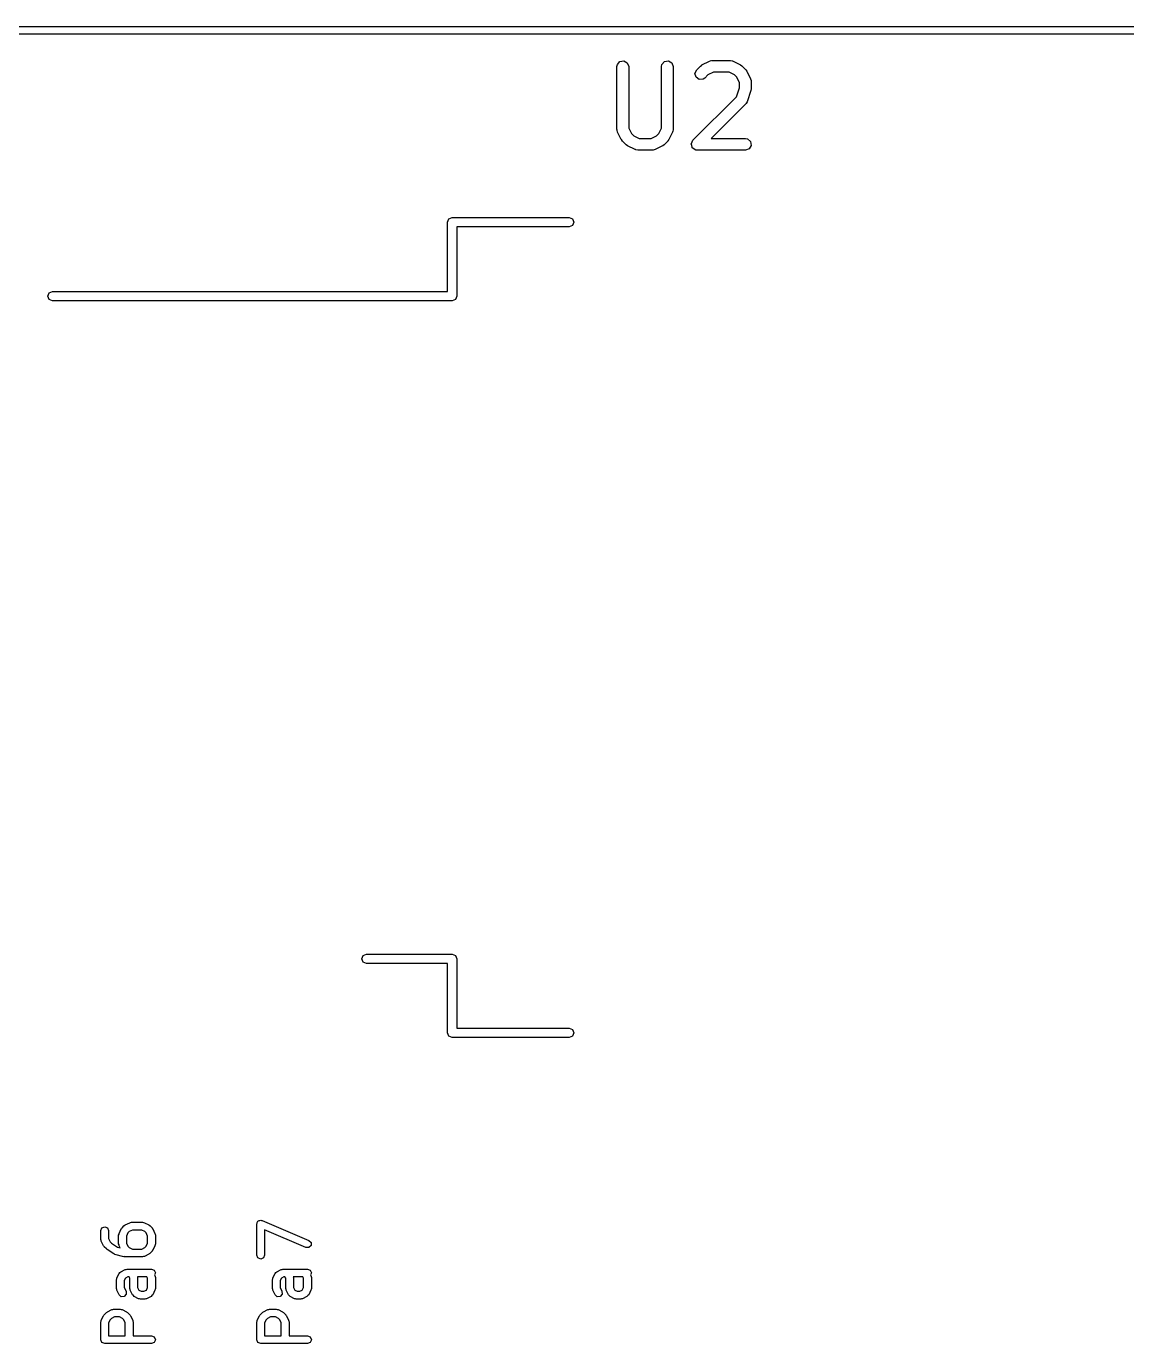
# Model space of a CAD drawing. Extents: x 58.1 to 150, y -119.5 to -80.4.
# Drawn here: x 88.62 to 102.73, y -98.85 to -81.95 of the extents above; entities that cross this region are included whole.
import ezdxf

# ---------------------------------------------------------------- set-up
doc = ezdxf.new("R2010")
doc.units = 0
doc.layers.add('BLACK', color=7, linetype='CONTINUOUS')

msp = doc.modelspace()

# ---------------------------------------------------------------- linework, layer by layer
at = {"layer": 'BLACK', "linetype": 'CONTINUOUS'}
for p, q in [((60, -81.95), (149, -81.95)), ((149, -82.05), (60, -82.05)), ((96.1911, -82.4644), (96.1956, -82.4387)), ((96.1911, -83.2739), (96.1911, -82.4644)), ((96.1956, -82.4387), (96.2286, -82.3994)), ((96.2286, -82.3994), (96.2791, -82.3905)), ((96.2791, -82.3905), (96.3235, -82.4162)), ((96.3235, -82.4162), (96.3411, -82.4644)), ((96.3411, -82.4644), (96.3411, -83.2562)), ((96.7625, -82.4644), (96.767, -82.4387)), ((96.7625, -83.2562), (96.7625, -82.4644)), ((96.767, -82.4387), (96.8, -82.3994)), ((96.8, -82.3994), (96.8505, -82.3905)), ((96.8505, -82.3905), (96.895, -82.4162)), ((96.895, -82.4162), (96.9125, -82.4644)), ((96.9125, -82.4644), (96.9125, -83.2739)), ((97.2131, -82.5066), (97.2607, -82.459)), ((97.2607, -82.459), (97.279, -82.4461)), ((97.279, -82.4461), (97.2802, -82.4449)), ((97.2802, -82.4449), (97.3754, -82.3973)), ((97.3754, -82.3973), (97.4004, -82.3899)), ((97.4004, -82.3899), (97.4047, -82.3909)), ((97.4047, -82.3909), (97.409, -82.3894)), ((97.409, -82.3894), (97.647, -82.3894)), ((97.647, -82.3894), (97.6727, -82.3939)), ((97.6727, -82.3939), (97.6761, -82.3968)), ((97.6761, -82.3968), (97.6806, -82.3973)), ((97.6806, -82.3973), (97.7758, -82.4449)), ((97.7758, -82.4449), (97.7938, -82.4583)), ((97.7938, -82.4583), (97.7953, -82.459)), ((97.7953, -82.459), (97.8429, -82.5066)), ((97.1914, -82.5531), (97.2131, -82.5066)), ((97.2047, -82.6026), (97.1914, -82.5531)), ((97.2467, -82.6321), (97.2047, -82.6026)), ((97.2978, -82.6276), (97.2467, -82.6321)), ((97.3191, -82.6127), (97.2978, -82.6276)), ((97.3581, -82.5736), (97.3191, -82.6127)), ((97.4267, -82.5394), (97.3581, -82.5736)), ((97.6293, -82.5394), (97.4267, -82.5394)), ((97.6979, -82.5736), (97.6293, -82.5394)), ((97.7283, -82.604), (97.6979, -82.5736)), ((97.7625, -82.6726), (97.7283, -82.604)), ((97.8429, -82.5066), (97.8558, -82.525)), ((97.8558, -82.525), (97.857, -82.5261)), ((97.857, -82.5261), (97.9046, -82.6213)), ((97.9046, -82.6213), (97.912, -82.6463)), ((97.7244, -82.8524), (97.7625, -82.7379)), ((97.7625, -82.7379), (97.7625, -82.6726)), ((97.9087, -82.7738), (97.8611, -82.9167)), ((97.9125, -82.7501), (97.9086, -82.7722)), ((97.9086, -82.7722), (97.9087, -82.7738)), ((97.912, -82.6463), (97.911, -82.6506)), ((97.911, -82.6506), (97.9125, -82.6549)), ((97.9125, -82.6549), (97.9125, -82.7501)), ((97.1654, -83.4113), (97.7244, -82.8524)), ((97.8429, -82.946), (97.3995, -83.3894)), ((97.8448, -82.9419), (97.8429, -82.946)), ((97.8487, -82.9396), (97.8448, -82.9419)), ((97.8611, -82.9167), (97.8487, -82.9396)), ((96.1926, -83.2781), (96.1911, -83.2739)), ((96.1916, -83.2825), (96.1926, -83.2781)), ((96.199, -83.3074), (96.1916, -83.2825)), ((96.2466, -83.4027), (96.199, -83.3074)), ((96.3411, -83.2562), (96.3754, -83.3247)), ((96.7283, -83.3247), (96.7625, -83.2562)), ((96.9046, -83.3074), (96.857, -83.4027)), ((96.9051, -83.303), (96.9046, -83.3074)), ((96.908, -83.2996), (96.9051, -83.303)), ((96.9125, -83.2739), (96.908, -83.2996)), ((96.2478, -83.4038), (96.2466, -83.4027)), ((96.2607, -83.4222), (96.2478, -83.4038)), ((96.3083, -83.4698), (96.2607, -83.4222)), ((96.3098, -83.4705), (96.3083, -83.4698)), ((96.3278, -83.4838), (96.3098, -83.4705)), ((96.423, -83.5315), (96.3278, -83.4838)), ((96.3754, -83.3247), (96.4058, -83.3551)), ((96.4058, -83.3551), (96.4743, -83.3894)), ((96.4743, -83.3894), (96.6293, -83.3894)), ((96.6293, -83.3894), (96.6979, -83.3551)), ((96.7758, -83.4838), (96.6806, -83.5315)), ((96.6979, -83.3551), (96.7283, -83.3247)), ((96.777, -83.4827), (96.7758, -83.4838)), ((96.7953, -83.4698), (96.777, -83.4827)), ((96.8429, -83.4222), (96.7953, -83.4698)), ((96.8436, -83.4207), (96.8429, -83.4222)), ((96.857, -83.4027), (96.8436, -83.4207)), ((97.1438, -83.4578), (97.1452, -83.4547)), ((97.1496, -83.4796), (97.1438, -83.4578)), ((97.1446, -83.4514), (97.1559, -83.4318)), ((97.1452, -83.4547), (97.1446, -83.4514)), ((97.1535, -83.5019), (97.1496, -83.4796)), ((97.1559, -83.4318), (97.1654, -83.4113)), ((97.3995, -83.3894), (97.8375, -83.3894)), ((97.8375, -83.3894), (97.8632, -83.3939)), ((97.8632, -83.3939), (97.9025, -83.4269)), ((97.9114, -83.4774), (97.8857, -83.5218)), ((97.9025, -83.4269), (97.9114, -83.4774)), ((96.4275, -83.532), (96.423, -83.5315)), ((96.4309, -83.5349), (96.4275, -83.532)), ((96.4566, -83.5394), (96.4309, -83.5349)), ((96.647, -83.5394), (96.4566, -83.5394)), ((96.6513, -83.5378), (96.647, -83.5394)), ((96.6556, -83.5389), (96.6513, -83.5378)), ((96.6806, -83.5315), (96.6556, -83.5389)), ((97.1562, -83.5041), (97.1535, -83.5019)), ((97.157, -83.5074), (97.1562, -83.5041)), ((97.1755, -83.5203), (97.157, -83.5074)), ((97.1928, -83.5349), (97.1755, -83.5203)), ((97.1974, -83.5357), (97.1928, -83.5349)), ((97.1991, -83.5368), (97.1974, -83.5357)), ((97.2024, -83.5365), (97.1991, -83.5368)), ((97.2185, -83.5394), (97.2024, -83.5365)), ((97.8375, -83.5394), (97.2185, -83.5394)), ((97.8857, -83.5218), (97.8375, -83.5394)), ((94.018, -84.462), (94.0356, -84.4196)), ((94.018, -85.352), (94.018, -84.462)), ((94.0356, -84.4196), (94.078, -84.402)), ((94.078, -84.402), (95.578, -84.402)), ((95.578, -84.402), (95.6204, -84.4196)), ((95.6204, -84.4196), (95.638, -84.462)), ((95.638, -84.462), (95.6204, -84.5044)), ((95.578, -84.522), (94.138, -84.522)), ((94.138, -84.522), (94.138, -85.412)), ((95.6204, -84.5044), (95.578, -84.522)), ((88.893, -85.412), (88.9106, -85.3696)), ((88.9106, -85.4544), (88.893, -85.412)), ((88.9106, -85.3696), (88.953, -85.352)), ((88.953, -85.472), (88.9106, -85.4544)), ((88.953, -85.352), (94.018, -85.352)), ((94.078, -85.472), (88.953, -85.472)), ((94.1204, -85.4544), (94.078, -85.472)), ((94.138, -85.412), (94.1204, -85.4544)), ((92.918, -93.912), (92.9356, -93.8696)), ((92.9356, -93.9544), (92.918, -93.912)), ((92.9356, -93.8696), (92.978, -93.852)), ((92.978, -93.972), (92.9356, -93.9544)), ((92.978, -93.852), (94.078, -93.852)), ((94.078, -93.852), (94.1204, -93.8696)), ((94.1204, -93.8696), (94.138, -93.912)), ((94.138, -93.912), (94.138, -94.802)), ((94.018, -93.972), (92.978, -93.972)), ((94.018, -94.862), (94.018, -93.972)), ((94.138, -94.802), (95.578, -94.802)), ((95.578, -94.802), (95.6204, -94.8196)), ((94.0356, -94.9044), (94.018, -94.862)), ((94.078, -94.922), (94.0356, -94.9044)), ((95.578, -94.922), (94.078, -94.922)), ((95.6204, -94.9044), (95.578, -94.922)), ((95.6204, -94.8196), (95.638, -94.862)), ((95.638, -94.862), (95.6204, -94.9044)), ((89.8432, -97.3646), (89.8718, -97.3361)), ((89.8718, -97.3361), (89.8794, -97.3329)), ((89.8794, -97.3329), (89.8848, -97.3267)), ((89.8848, -97.3267), (89.9419, -97.2981)), ((89.9419, -97.2981), (89.9535, -97.2973)), ((89.9535, -97.2973), (89.9643, -97.2929)), ((89.9643, -97.2929), (90.1071, -97.2929)), ((90.1071, -97.2929), (90.1179, -97.2973)), ((90.1179, -97.2973), (90.1295, -97.2981)), ((90.1295, -97.2981), (90.1866, -97.3267)), ((90.1866, -97.3267), (90.192, -97.3329)), ((90.192, -97.3329), (90.1996, -97.3361)), ((90.1996, -97.3361), (90.2282, -97.3646)), ((91.5714, -97.3143), (91.5753, -97.3048)), ((91.5714, -97.7143), (91.5714, -97.3143)), ((91.5753, -97.3048), (91.5755, -97.2946)), ((91.5755, -97.2946), (91.5824, -97.2878)), ((91.5824, -97.2878), (91.5861, -97.2789)), ((91.5861, -97.2789), (91.5955, -97.275)), ((91.5955, -97.275), (91.6029, -97.2679)), ((91.6029, -97.2679), (91.6125, -97.268)), ((91.6125, -97.268), (91.6214, -97.2643)), ((91.6214, -97.2643), (91.6309, -97.2682)), ((91.6309, -97.2682), (91.6411, -97.2683)), ((91.6411, -97.2683), (92.2411, -97.5255)), ((89.5714, -97.4), (89.5861, -97.3646)), ((89.5714, -97.5143), (89.5714, -97.4)), ((89.5861, -97.3646), (89.6214, -97.35)), ((89.6214, -97.35), (89.6568, -97.3646)), ((89.6568, -97.3646), (89.6714, -97.4)), ((89.6714, -97.4), (89.6714, -97.5025)), ((89.6714, -97.5025), (89.6911, -97.5418)), ((89.8, -97.4571), (89.8045, -97.4464)), ((89.8, -97.5714), (89.8, -97.4571)), ((89.8045, -97.4464), (89.8053, -97.4348)), ((89.8053, -97.4348), (89.8338, -97.3776)), ((89.8338, -97.3776), (89.8401, -97.3722)), ((89.8401, -97.3722), (89.8432, -97.3646)), ((89.9197, -97.4296), (89.9, -97.4689)), ((89.9, -97.4689), (89.9, -97.5596)), ((89.9368, -97.4125), (89.9197, -97.4296)), ((89.9761, -97.3929), (89.9368, -97.4125)), ((90.0953, -97.3929), (89.9761, -97.3929)), ((90.1347, -97.4125), (90.0953, -97.3929)), ((90.1518, -97.4296), (90.1347, -97.4125)), ((90.1714, -97.4689), (90.1518, -97.4296)), ((90.1714, -97.5596), (90.1714, -97.4689)), ((90.2282, -97.3646), (90.2314, -97.3722)), ((90.2314, -97.3722), (90.2376, -97.3776)), ((90.2376, -97.3776), (90.2661, -97.4348)), ((90.2661, -97.4348), (90.267, -97.4464)), ((90.267, -97.4464), (90.2714, -97.4571)), ((90.2714, -97.4571), (90.2714, -97.5714)), ((92.2017, -97.6174), (91.6714, -97.3901)), ((91.6714, -97.3901), (91.6714, -97.7143)), ((89.5759, -97.525), (89.5714, -97.5143)), ((89.5767, -97.5366), (89.5759, -97.525)), ((89.6053, -97.5938), (89.5767, -97.5366)), ((89.6115, -97.5992), (89.6053, -97.5938)), ((89.6146, -97.6068), (89.6115, -97.5992)), ((89.6432, -97.6354), (89.6146, -97.6068)), ((89.648, -97.6373), (89.6432, -97.6354)), ((89.6508, -97.6416), (89.648, -97.6373)), ((89.7365, -97.6987), (89.6508, -97.6416)), ((89.6911, -97.5418), (89.7104, -97.5611)), ((89.7104, -97.5611), (89.7848, -97.6107)), ((89.7848, -97.6107), (89.8179, -97.619)), ((89.8045, -97.5822), (89.8, -97.5714)), ((89.8053, -97.5938), (89.8045, -97.5822)), ((89.8179, -97.619), (89.8053, -97.5938)), ((89.9, -97.5596), (89.9197, -97.599)), ((89.9197, -97.599), (89.9368, -97.6161)), ((89.9368, -97.6161), (89.9761, -97.6357)), ((89.9761, -97.6357), (90.0953, -97.6357)), ((90.0953, -97.6357), (90.1347, -97.6161)), ((90.1347, -97.6161), (90.1518, -97.599)), ((90.1518, -97.599), (90.1714, -97.5596)), ((90.2282, -97.6639), (90.1996, -97.6925)), ((90.2314, -97.6563), (90.2282, -97.6639)), ((90.2376, -97.6509), (90.2314, -97.6563)), ((90.2661, -97.5938), (90.2376, -97.6509)), ((90.267, -97.5822), (90.2661, -97.5938)), ((90.2714, -97.5714), (90.267, -97.5822)), ((92.24, -97.6179), (92.2017, -97.6174)), ((92.2674, -97.5911), (92.24, -97.6179)), ((92.2411, -97.5255), (92.2679, -97.5529)), ((92.2679, -97.5529), (92.2674, -97.5911)), ((89.7451, -97.7004), (89.7365, -97.6987)), ((89.7522, -97.7056), (89.7451, -97.7004)), ((89.8664, -97.7342), (89.7522, -97.7056)), ((89.8727, -97.7333), (89.8664, -97.7342)), ((89.8786, -97.7357), (89.8727, -97.7333)), ((90.1071, -97.7357), (89.8786, -97.7357)), ((90.1179, -97.7313), (90.1071, -97.7357)), ((90.1295, -97.7304), (90.1179, -97.7313)), ((90.1866, -97.7019), (90.1295, -97.7304)), ((90.192, -97.6956), (90.1866, -97.7019)), ((90.1996, -97.6925), (90.192, -97.6956)), ((91.5861, -97.7496), (91.5714, -97.7143)), ((91.6214, -97.7643), (91.5861, -97.7496)), ((91.6568, -97.7496), (91.6214, -97.7643)), ((91.6714, -97.7143), (91.6568, -97.7496)), ((89.7714, -98.0286), (89.7759, -98.0178)), ((89.7759, -98.0178), (89.7767, -98.0062)), ((89.7767, -98.0062), (89.8053, -97.9491)), ((89.8053, -97.9491), (89.8173, -97.9387)), ((89.8173, -97.9387), (89.8276, -97.9267)), ((89.8276, -97.9267), (89.8848, -97.8981)), ((89.8873, -98.0087), (89.8714, -98.0404)), ((89.8848, -97.8981), (89.8964, -97.8973)), ((89.9189, -97.9929), (89.8873, -98.0087)), ((89.8964, -97.8973), (89.9071, -97.8929)), ((89.9071, -97.8929), (90.2214, -97.8929)), ((89.9334, -97.9929), (89.9189, -97.9929)), ((89.9429, -98.0118), (89.9334, -97.9929)), ((89.9429, -98.1429), (89.9429, -98.0118)), ((90.0399, -97.9929), (90.0429, -98)), ((90.162, -97.9929), (90.0399, -97.9929)), ((90.0429, -98), (90.0429, -98.1311)), ((90.1714, -98.0118), (90.162, -97.9929)), ((90.1714, -98.1311), (90.1714, -98.0118)), ((90.2214, -97.8929), (90.2568, -97.9075)), ((90.2568, -97.9075), (90.2714, -97.9429)), ((90.2714, -97.9429), (90.2612, -97.9677)), ((90.2612, -97.9677), (90.2661, -97.9776)), ((90.2661, -97.9776), (90.267, -97.9892)), ((90.267, -97.9892), (90.2714, -98)), ((90.2714, -98), (90.2714, -98.1429)), ((91.7714, -98.0286), (91.7759, -98.0178)), ((91.7759, -98.0178), (91.7767, -98.0062)), ((91.7767, -98.0062), (91.8053, -97.9491)), ((91.8053, -97.9491), (91.8173, -97.9387)), ((91.8173, -97.9387), (91.8276, -97.9267)), ((91.8276, -97.9267), (91.8848, -97.8981)), ((91.8873, -98.0087), (91.8714, -98.0404)), ((91.8848, -97.8981), (91.8964, -97.8973)), ((91.9189, -97.9929), (91.8873, -98.0087)), ((91.8964, -97.8973), (91.9071, -97.8929)), ((91.9071, -97.8929), (92.2214, -97.8929)), ((91.9334, -97.9929), (91.9189, -97.9929)), ((91.9429, -98.0118), (91.9334, -97.9929)), ((91.9429, -98.1429), (91.9429, -98.0118)), ((92.0399, -97.9929), (92.0429, -98)), ((92.162, -97.9929), (92.0399, -97.9929)), ((92.0429, -98), (92.0429, -98.1311)), ((92.1714, -98.0118), (92.162, -97.9929)), ((92.1714, -98.1311), (92.1714, -98.0118)), ((92.2214, -97.8929), (92.2568, -97.9075)), ((92.2568, -97.9075), (92.2714, -97.9429)), ((92.2714, -97.9429), (92.2612, -97.9677)), ((92.2612, -97.9677), (92.2661, -97.9776)), ((92.2661, -97.9776), (92.267, -97.9892)), ((92.267, -97.9892), (92.2714, -98)), ((92.2714, -98), (92.2714, -98.1429)), ((89.7714, -98.1429), (89.7714, -98.0286)), ((89.7759, -98.1536), (89.7714, -98.1429)), ((89.7767, -98.1652), (89.7759, -98.1536)), ((89.8053, -98.2224), (89.7767, -98.1652)), ((89.8714, -98.0404), (89.8714, -98.1311)), ((89.8714, -98.1311), (89.8947, -98.1776)), ((89.8947, -98.1776), (89.8974, -98.2158)), ((89.9473, -98.1536), (89.9429, -98.1429)), ((89.9481, -98.1652), (89.9473, -98.1536)), ((89.9767, -98.2224), (89.9481, -98.1652)), ((90.0429, -98.1311), (90.0587, -98.1627)), ((90.0587, -98.1627), (90.0904, -98.1786)), ((90.0904, -98.1786), (90.1239, -98.1786)), ((90.1239, -98.1786), (90.1556, -98.1627)), ((90.1556, -98.1627), (90.1714, -98.1311)), ((90.2661, -98.1652), (90.2376, -98.2224)), ((90.267, -98.1536), (90.2661, -98.1652)), ((90.2714, -98.1429), (90.267, -98.1536)), ((91.7714, -98.1429), (91.7714, -98.0286)), ((91.7759, -98.1536), (91.7714, -98.1429)), ((91.7767, -98.1652), (91.7759, -98.1536)), ((91.8053, -98.2224), (91.7767, -98.1652)), ((91.8714, -98.0404), (91.8714, -98.1311)), ((91.8714, -98.1311), (91.8947, -98.1776)), ((91.8947, -98.1776), (91.8974, -98.2158)), ((91.9473, -98.1536), (91.9429, -98.1429)), ((91.9481, -98.1652), (91.9473, -98.1536)), ((91.9767, -98.2224), (91.9481, -98.1652)), ((92.0429, -98.1311), (92.0587, -98.1627)), ((92.0587, -98.1627), (92.0904, -98.1786)), ((92.0904, -98.1786), (92.1239, -98.1786)), ((92.1239, -98.1786), (92.1556, -98.1627)), ((92.1556, -98.1627), (92.1714, -98.1311)), ((92.2661, -98.1652), (92.2376, -98.2224)), ((92.267, -98.1536), (92.2661, -98.1652)), ((92.2714, -98.1429), (92.267, -98.1536)), ((89.8342, -98.2474), (89.8053, -98.2224)), ((89.8724, -98.2447), (89.8342, -98.2474)), ((89.8974, -98.2158), (89.8724, -98.2447)), ((89.9887, -98.2327), (89.9767, -98.2224)), ((89.9991, -98.2447), (89.9887, -98.2327)), ((90.0562, -98.2733), (89.9991, -98.2447)), ((90.0678, -98.2741), (90.0562, -98.2733)), ((90.0786, -98.2786), (90.0678, -98.2741)), ((90.1357, -98.2786), (90.0786, -98.2786)), ((90.1465, -98.2741), (90.1357, -98.2786)), ((90.1581, -98.2733), (90.1465, -98.2741)), ((90.2152, -98.2447), (90.1581, -98.2733)), ((90.2256, -98.2327), (90.2152, -98.2447)), ((90.2376, -98.2224), (90.2256, -98.2327)), ((91.8342, -98.2474), (91.8053, -98.2224)), ((91.8724, -98.2447), (91.8342, -98.2474)), ((91.8974, -98.2158), (91.8724, -98.2447)), ((91.9887, -98.2327), (91.9767, -98.2224)), ((91.9991, -98.2447), (91.9887, -98.2327)), ((92.0562, -98.2733), (91.9991, -98.2447)), ((92.0678, -98.2741), (92.0562, -98.2733)), ((92.0786, -98.2786), (92.0678, -98.2741)), ((92.1357, -98.2786), (92.0786, -98.2786)), ((92.1465, -98.2741), (92.1357, -98.2786)), ((92.1581, -98.2733), (92.1465, -98.2741)), ((92.2152, -98.2447), (92.1581, -98.2733)), ((92.2256, -98.2327), (92.2152, -98.2447)), ((92.2376, -98.2224), (92.2256, -98.2327)), ((89.5767, -98.5491), (89.6053, -98.4919)), ((89.6053, -98.4919), (89.6115, -98.4865)), ((89.6115, -98.4865), (89.6146, -98.4789)), ((89.6146, -98.4789), (89.6432, -98.4504)), ((89.6432, -98.4504), (89.6508, -98.4472)), ((89.6508, -98.4472), (89.6562, -98.441)), ((89.6562, -98.441), (89.7134, -98.4124)), ((89.7082, -98.5268), (89.6911, -98.5439)), ((89.7475, -98.5071), (89.7082, -98.5268)), ((89.7134, -98.4124), (89.725, -98.4116)), ((89.725, -98.4116), (89.7357, -98.4071)), ((89.7357, -98.4071), (89.8214, -98.4071)), ((89.8096, -98.5071), (89.7475, -98.5071)), ((89.849, -98.5268), (89.8096, -98.5071)), ((89.8214, -98.4071), (89.8322, -98.4116)), ((89.8322, -98.4116), (89.8438, -98.4124)), ((89.8438, -98.4124), (89.9009, -98.441)), ((89.8661, -98.5439), (89.849, -98.5268)), ((89.9009, -98.441), (89.9063, -98.4472)), ((89.9063, -98.4472), (89.9139, -98.4504)), ((89.9139, -98.4504), (89.9425, -98.4789)), ((89.9425, -98.4789), (89.9456, -98.4865)), ((89.9456, -98.4865), (89.9519, -98.4919)), ((89.9519, -98.4919), (89.9804, -98.5491)), ((91.5767, -98.5491), (91.6053, -98.4919)), ((91.6053, -98.4919), (91.6115, -98.4865)), ((91.6115, -98.4865), (91.6146, -98.4789)), ((91.6146, -98.4789), (91.6432, -98.4504)), ((91.6432, -98.4504), (91.6508, -98.4472)), ((91.6508, -98.4472), (91.6562, -98.441)), ((91.6562, -98.441), (91.7134, -98.4124)), ((91.7082, -98.5268), (91.6911, -98.5439)), ((91.7475, -98.5071), (91.7082, -98.5268)), ((91.7134, -98.4124), (91.725, -98.4116)), ((91.725, -98.4116), (91.7357, -98.4071)), ((91.7357, -98.4071), (91.8214, -98.4071)), ((91.8096, -98.5071), (91.7475, -98.5071)), ((91.849, -98.5268), (91.8096, -98.5071)), ((91.8214, -98.4071), (91.8322, -98.4116)), ((91.8322, -98.4116), (91.8438, -98.4124)), ((91.8438, -98.4124), (91.9009, -98.441)), ((91.8661, -98.5439), (91.849, -98.5268)), ((91.9009, -98.441), (91.9063, -98.4472)), ((91.9063, -98.4472), (91.9139, -98.4504)), ((91.9139, -98.4504), (91.9425, -98.4789)), ((91.9425, -98.4789), (91.9456, -98.4865)), ((91.9456, -98.4865), (91.9519, -98.4919)), ((91.9519, -98.4919), (91.9804, -98.5491)), ((89.5714, -98.5714), (89.5759, -98.5607)), ((89.5714, -98.8), (89.5714, -98.5714)), ((89.5759, -98.5607), (89.5767, -98.5491)), ((89.6911, -98.5439), (89.6714, -98.5832)), ((89.6714, -98.5832), (89.6714, -98.75)), ((89.8857, -98.5832), (89.8661, -98.5439)), ((89.8857, -98.75), (89.8857, -98.5832)), ((89.9804, -98.5491), (89.9813, -98.5607)), ((89.9813, -98.5607), (89.9857, -98.5714)), ((89.9857, -98.5714), (89.9857, -98.75)), ((91.5714, -98.5714), (91.5759, -98.5607)), ((91.5714, -98.8), (91.5714, -98.5714)), ((91.5759, -98.5607), (91.5767, -98.5491)), ((91.6911, -98.5439), (91.6714, -98.5832)), ((91.6714, -98.5832), (91.6714, -98.75)), ((91.8857, -98.5832), (91.8661, -98.5439)), ((91.8857, -98.75), (91.8857, -98.5832)), ((91.9804, -98.5491), (91.9813, -98.5607)), ((91.9813, -98.5607), (91.9857, -98.5714)), ((91.9857, -98.5714), (91.9857, -98.75)), ((89.5861, -98.8354), (89.5714, -98.8)), ((89.6214, -98.85), (89.5861, -98.8354)), ((90.2214, -98.85), (89.6214, -98.85)), ((89.6714, -98.75), (89.8857, -98.75)), ((89.9857, -98.75), (90.2214, -98.75)), ((90.2214, -98.75), (90.2568, -98.7646)), ((90.2568, -98.8354), (90.2214, -98.85)), ((90.2568, -98.7646), (90.2714, -98.8)), ((90.2714, -98.8), (90.2568, -98.8354)), ((91.5861, -98.8354), (91.5714, -98.8)), ((91.6214, -98.85), (91.5861, -98.8354)), ((92.2214, -98.85), (91.6214, -98.85)), ((91.6714, -98.75), (91.8857, -98.75)), ((91.9857, -98.75), (92.2214, -98.75)), ((92.2214, -98.75), (92.2568, -98.7646)), ((92.2568, -98.8354), (92.2214, -98.85)), ((92.2568, -98.7646), (92.2714, -98.8)), ((92.2714, -98.8), (92.2568, -98.8354))]:
    msp.add_line(p, q, dxfattribs=at)

doc.saveas('drawing.dxf')
